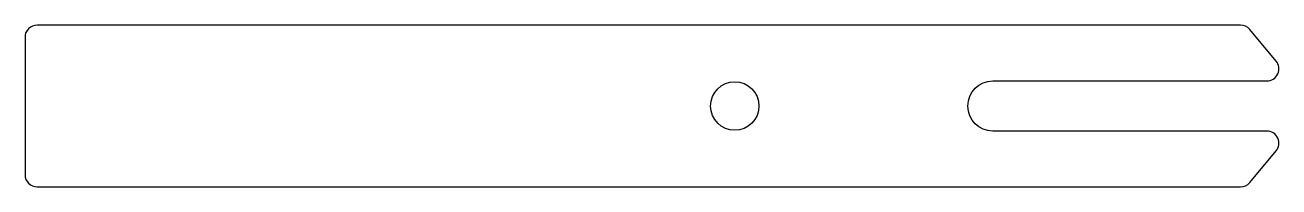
# Model space of a CAD drawing. Header units: millimetres. Extents: x -17.1 to 60.6, y -5 to 5.
import ezdxf

# ---------------------------------------------------------------- set-up
doc = ezdxf.new("R2010")
doc.units = ezdxf.units.MM

msp = doc.modelspace()

# ---------------------------------------------------------------- linework, layer by layer
msp.add_lwpolyline([(42.902, 1.55), (59.888, 1.55, 0.63707), (60.462, 2.782), (58.826, 4.732, 0.221695), (58.252, 5), (-16.348, 5, 0.414214), (-17.098, 4.25), (-17.098, -4.25, 0.414214), (-16.348, -5), (58.252, -5, 0.221695), (58.826, -4.732), (60.462, -2.782, 0.63707), (59.888, -1.55), (42.902, -1.55, -1)], format="xyb", close=True)
msp.add_circle((26.902, 0), 1.5)

doc.saveas('drawing.dxf')
